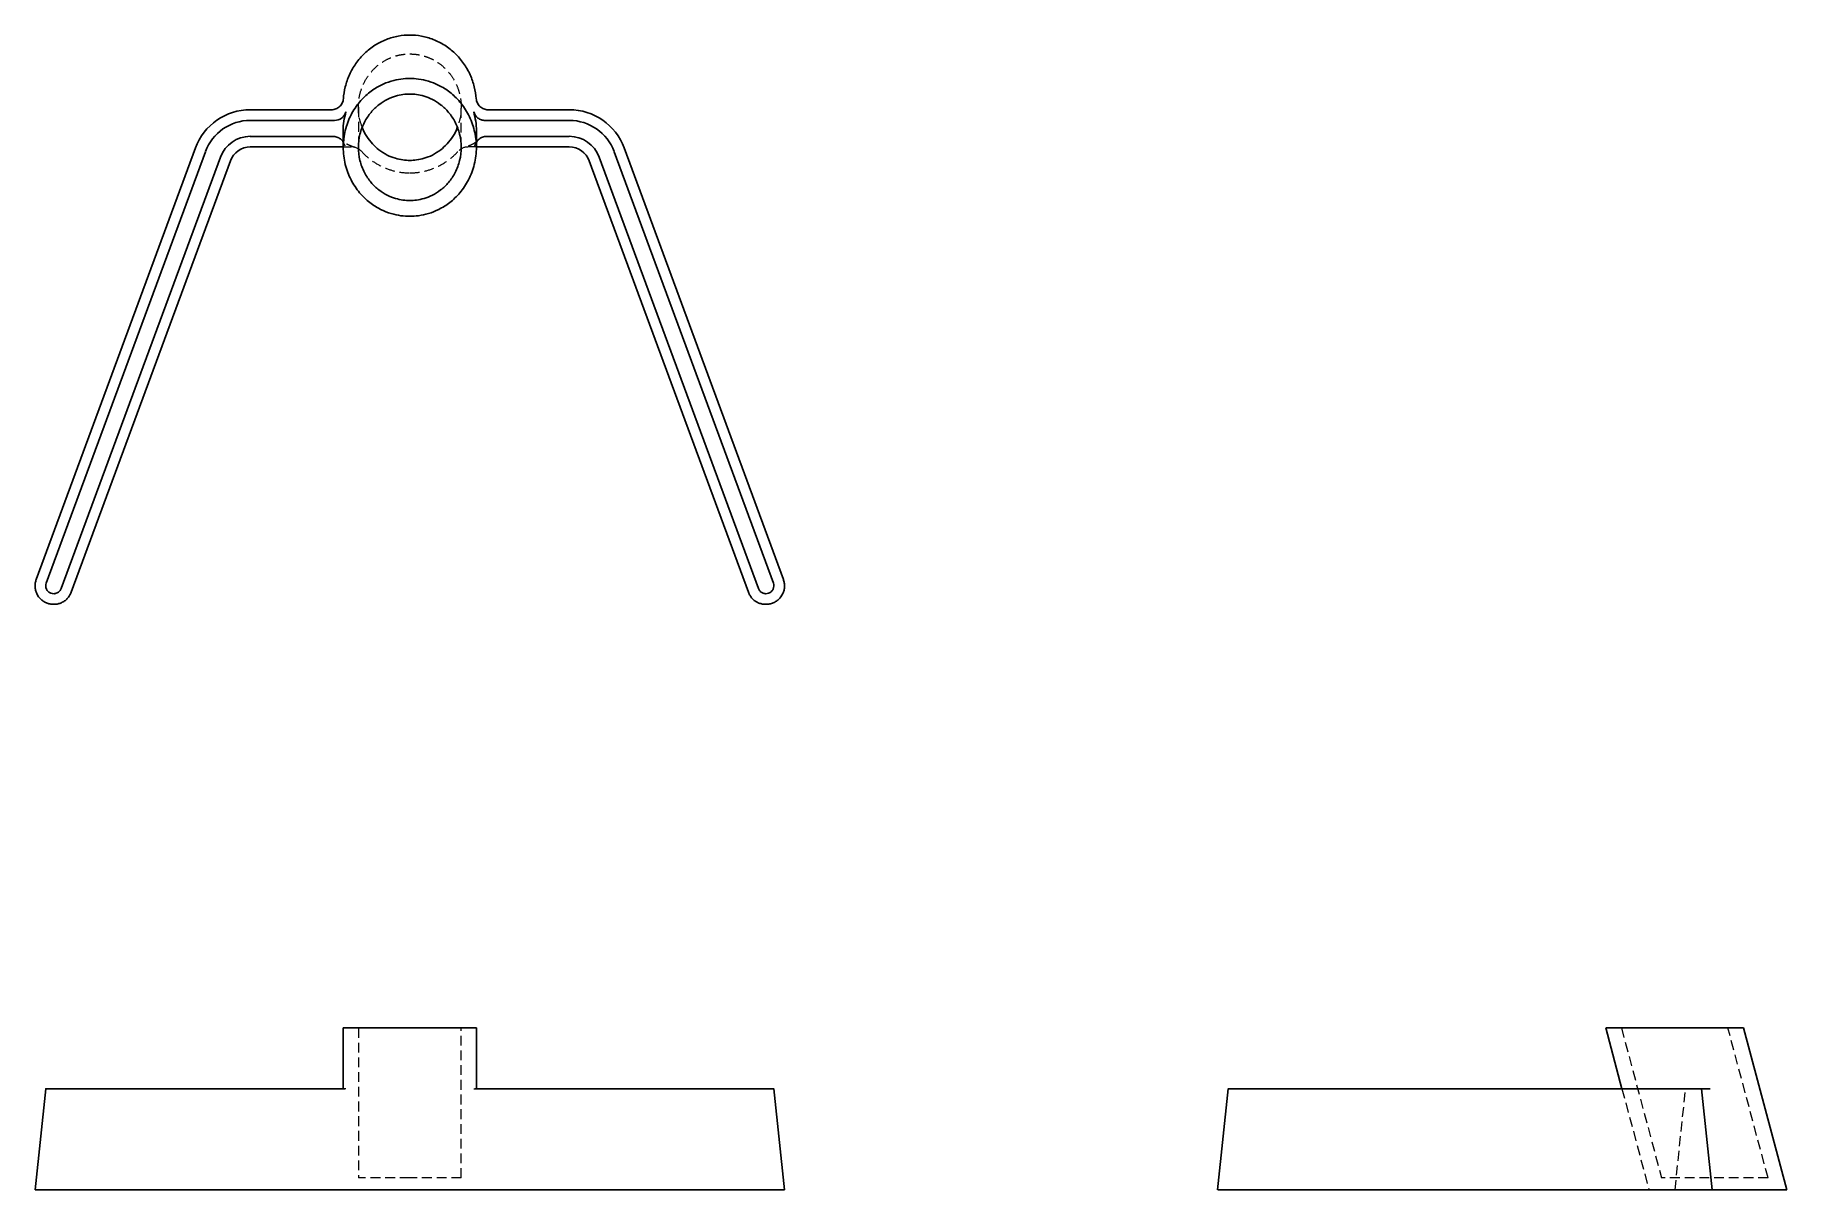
# Model space of a CAD drawing. Header units: millimetres. Extents: x 34 to 261, y 47 to 196.
import ezdxf

# ---------------------------------------------------------------- set-up
doc = ezdxf.new("R2010")
doc.units = ezdxf.units.MM
doc.linetypes.add('HIDDEN', pattern=[1.905, 1.27, -0.635])

msp = doc.modelspace()

# ---------------------------------------------------------------- linework, layer by layer
at = {"color": 7, "linetype": 'Continuous', "lineweight": 25}
for p, q in [((62.35, 186.63), (72.86, 186.63)), ((103.65, 186.63), (93.14, 186.63)), ((73.24, 185.25), (62.35, 185.25)), ((74.38, 183.87), (74.38, 181.76)), ((91.62, 181.76), (91.62, 183.87)), ((92.76, 185.25), (103.65, 185.25)), ((34.63, 125.82), (55.25, 181.68)), ((73.05, 183.18), (62.35, 183.18)), ((62.35, 181.81), (74.38, 181.81)), ((103.65, 181.81), (91.62, 181.81)), ((92.95, 183.18), (103.65, 183.18)), ((131.37, 125.82), (110.75, 181.68)), ((56.54, 181.2), (35.93, 125.35)), ((58.48, 180.49), (37.86, 124.64)), ((39.15, 124.16), (59.77, 180.01)), ((126.85, 124.16), (106.23, 180.01)), ((107.52, 180.49), (128.14, 124.64)), ((109.46, 181.2), (130.07, 125.35)), ((74.38, 67.74), (74.38, 59.88)), ((91.62, 59.88), (91.62, 67.74)), ((237.84, 67.74), (239.94, 59.88)), ((261.3, 46.77), (255.69, 67.74)), ((35.86, 59.88), (34.48, 46.77)), ((58.48, 59.88), (37.86, 59.88)), ((62.35, 59.88), (58.48, 59.88)), ((73.05, 59.88), (62.35, 59.88)), ((92.95, 59.88), (103.65, 59.88)), ((103.65, 59.88), (107.52, 59.88)), ((107.52, 59.88), (128.14, 59.88)), ((131.52, 46.77), (130.14, 59.88)), ((188.97, 59.88), (187.59, 46.77)), ((246.2, 59.88), (190.35, 59.88)), ((250.25, 59.88), (246.2, 59.88)), ((251.63, 46.77), (250.25, 59.88)), ((39.15, 46.77), (59.77, 46.77)), ((59.77, 46.77), (62.35, 46.77)), ((62.35, 46.77), (75.46, 46.77)), ((103.65, 46.77), (90.54, 46.77)), ((106.23, 46.77), (103.65, 46.77)), ((126.85, 46.77), (106.23, 46.77)), ((190.82, 46.77), (246.68, 46.77)), ((243.45, 46.77), (243.45, 46.77)), ((246.68, 46.77), (251.63, 46.77))]:
    msp.add_line(p, q, dxfattribs=at)
at = {"color": 7, "linetype": 'HIDDEN', "lineweight": 18}
for p, q in [((76.34, 186.96), (76.34, 181.76)), ((89.66, 181.76), (89.66, 186.96)), ((74.38, 182.44), (74.58, 181.94)), ((74.38, 181.81), (75.46, 181.81)), ((91.62, 181.81), (90.54, 181.81)), ((76.34, 67.74), (76.34, 48.32)), ((89.66, 48.32), (89.66, 67.74)), ((239.87, 67.74), (245.07, 48.32)), ((258.86, 48.32), (253.66, 67.74)), ((239.94, 59.88), (243.45, 46.77)), ((246.81, 46.77), (248.18, 59.88))]:
    msp.add_line(p, q, dxfattribs=at)
at = {"color": 7, "linetype": 'Continuous', "lineweight": 25}
for centre, radius, start, end in [((62.35, 179.06), 7.57, 90, 159.741), ((103.65, 179.06), 7.57, 20.259, 90), ((62.35, 179.06), 6.19, 90, 159.741), ((103.65, 179.06), 6.19, 20.259, 90), ((62.35, 179.06), 4.13, 90, 159.741), ((62.35, 179.06), 2.75, 90, 159.741), ((103.65, 179.06), 4.13, 20.259, 90), ((103.65, 179.06), 2.75, 20.259, 90)]:
    msp.add_arc(centre, radius, start, end, dxfattribs=at)
for points, knots in [([(83, 196.3), (82.51, 196.3), (82.01, 196.26), (80.99, 196.07), (80.47, 195.93), (79.46, 195.53), (78.96, 195.28), (78.01, 194.68), (77.56, 194.32), (76.73, 193.53), (76.36, 193.09), (75.7, 192.16), (75.42, 191.67), (74.96, 190.65), (74.78, 190.13), (74.52, 189.09), (74.44, 188.57), (74.4, 188.07)], [0, 0, 0, 0, 0.125, 0.125, 0.25, 0.25, 0.375, 0.375, 0.5, 0.5, 0.625, 0.625, 0.75, 0.75, 0.875, 0.875, 1, 1, 1, 1]), ([(91.6, 188.07), (91.56, 188.57), (91.48, 189.09), (91.22, 190.13), (91.04, 190.65), (90.58, 191.67), (90.3, 192.16), (89.64, 193.09), (89.27, 193.53), (88.44, 194.32), (87.99, 194.68), (87.04, 195.28), (86.54, 195.53), (85.53, 195.93), (85.01, 196.07), (83.99, 196.26), (83.49, 196.3), (83, 196.3)], [0, 0, 0, 0, 0.125, 0.125, 0.25, 0.25, 0.375, 0.375, 0.5, 0.5, 0.625, 0.625, 0.75, 0.75, 0.875, 0.875, 1, 1, 1, 1]), ([(83, 172.84), (82.64, 172.84), (82.26, 172.86), (81.45, 172.97), (81.03, 173.06), (80.14, 173.33), (79.69, 173.5), (78.76, 173.97), (78.29, 174.26), (77.37, 174.98), (76.92, 175.4), (76.09, 176.38), (75.71, 176.94), (75.08, 178.18), (74.82, 178.85), (74.47, 180.27), (74.38, 181.02), (74.38, 182.5), (74.47, 183.25), (74.82, 184.67), (75.08, 185.34), (75.71, 186.58), (76.09, 187.14), (76.92, 188.12), (77.37, 188.54), (78.29, 189.26), (78.76, 189.55), (79.69, 190.02), (80.14, 190.2), (81.03, 190.46), (81.45, 190.55), (82.26, 190.66), (82.64, 190.69), (83, 190.69)], [0, 0, 0, 0, 0.0625, 0.0625, 0.125, 0.125, 0.1875, 0.1875, 0.25, 0.25, 0.3125, 0.3125, 0.375, 0.375, 0.4375, 0.4375, 0.5, 0.5, 0.5625, 0.5625, 0.625, 0.625, 0.6875, 0.6875, 0.75, 0.75, 0.8125, 0.8125, 0.875, 0.875, 0.9375, 0.9375, 1, 1, 1, 1]), ([(83, 190.69), (83.36, 190.69), (83.74, 190.66), (84.55, 190.55), (84.97, 190.46), (85.86, 190.2), (86.31, 190.02), (87.24, 189.55), (87.71, 189.26), (88.63, 188.54), (89.08, 188.12), (89.91, 187.14), (90.29, 186.58), (90.92, 185.34), (91.18, 184.67), (91.53, 183.25), (91.62, 182.5), (91.62, 181.02), (91.53, 180.27), (91.18, 178.85), (90.92, 178.18), (90.29, 176.94), (89.91, 176.38), (89.08, 175.4), (88.63, 174.98), (87.71, 174.26), (87.24, 173.97), (86.31, 173.5), (85.86, 173.33), (84.97, 173.06), (84.55, 172.97), (83.74, 172.86), (83.36, 172.84), (83, 172.84)], [0, 0, 0, 0, 0.0625, 0.0625, 0.125, 0.125, 0.1875, 0.1875, 0.25, 0.25, 0.3125, 0.3125, 0.375, 0.375, 0.4375, 0.4375, 0.5, 0.5, 0.5625, 0.5625, 0.625, 0.625, 0.6875, 0.6875, 0.75, 0.75, 0.8125, 0.8125, 0.875, 0.875, 0.9375, 0.9375, 1, 1, 1, 1]), ([(83, 188.66), (82.45, 188.66), (81.82, 188.59), (80.79, 188.28), (80.44, 188.14), (79.72, 187.78), (79.36, 187.55), (78.65, 187), (78.3, 186.67), (77.66, 185.91), (77.37, 185.48), (76.88, 184.53), (76.68, 184.01), (76.41, 182.91), (76.34, 182.34), (76.34, 181.19), (76.41, 180.61), (76.68, 179.52), (76.88, 178.99), (77.37, 178.04), (77.66, 177.61), (78.3, 176.85), (78.65, 176.52), (79.36, 175.97), (79.72, 175.74), (80.44, 175.38), (80.79, 175.25), (81.82, 174.94), (82.45, 174.87), (83, 174.87)], [0, 0, 0, 0, 0.125, 0.125, 0.1875, 0.1875, 0.25, 0.25, 0.3125, 0.3125, 0.375, 0.375, 0.4375, 0.4375, 0.5, 0.5, 0.5625, 0.5625, 0.625, 0.625, 0.6875, 0.6875, 0.75, 0.75, 0.8125, 0.8125, 0.875, 0.875, 1, 1, 1, 1]), ([(83, 174.87), (83.55, 174.87), (84.18, 174.94), (85.21, 175.25), (85.56, 175.38), (86.28, 175.74), (86.64, 175.97), (87.35, 176.52), (87.7, 176.85), (88.34, 177.61), (88.63, 178.04), (89.12, 178.99), (89.32, 179.52), (89.59, 180.61), (89.66, 181.19), (89.66, 182.34), (89.59, 182.91), (89.32, 184.01), (89.12, 184.53), (88.63, 185.48), (88.34, 185.91), (87.7, 186.67), (87.35, 187), (86.64, 187.55), (86.28, 187.78), (85.56, 188.14), (85.21, 188.28), (84.18, 188.59), (83.55, 188.66), (83, 188.66)], [0, 0, 0, 0, 0.125, 0.125, 0.1875, 0.1875, 0.25, 0.25, 0.3125, 0.3125, 0.375, 0.375, 0.4375, 0.4375, 0.5, 0.5, 0.5625, 0.5625, 0.625, 0.625, 0.6875, 0.6875, 0.75, 0.75, 0.8125, 0.8125, 0.875, 0.875, 1, 1, 1, 1]), ([(72.86, 186.63), (73.06, 186.63), (73.25, 186.66), (73.52, 186.77), (73.6, 186.81), (73.77, 186.92), (73.84, 186.98), (73.99, 187.11), (74.05, 187.18), (74.16, 187.34), (74.21, 187.42), (74.34, 187.68), (74.39, 187.87), (74.4, 188.07)], [0, 0, 0, 0, 0.25, 0.25, 0.375, 0.375, 0.5, 0.5, 0.625, 0.625, 0.75, 0.75, 1, 1, 1, 1]), ([(74.73, 186.37), (74.68, 186.21), (74.61, 186.06), (74.42, 185.79), (74.31, 185.66), (73.91, 185.36), (73.58, 185.25), (73.24, 185.25)], [0, 0, 0, 0, 0.25, 0.25, 0.5, 0.5, 1, 1, 1, 1]), ([(74.73, 186.37), (74.63, 185.97), (74.44, 185.16), (74.36, 184.31), (74.38, 183.88), (74.38, 183.87)], [0, 0, 0, 0, 0.491634, 0.987778, 1, 1, 1, 1]), ([(91.27, 186.37), (91.37, 185.97), (91.56, 185.16), (91.64, 184.31), (91.62, 183.88), (91.62, 183.87)], [0, 0, 0, 0, 0.491634, 0.987778, 1, 1, 1, 1]), ([(92.76, 185.25), (92.59, 185.25), (92.43, 185.28), (92.11, 185.38), (91.96, 185.46), (91.56, 185.76), (91.36, 186.05), (91.27, 186.37)], [0, 0, 0, 0, 0.25, 0.25, 0.5, 0.5, 1, 1, 1, 1]), ([(91.6, 188.07), (91.61, 187.87), (91.66, 187.68), (91.79, 187.42), (91.83, 187.34), (91.95, 187.18), (92.01, 187.11), (92.15, 186.98), (92.23, 186.92), (92.39, 186.82), (92.48, 186.77), (92.75, 186.67), (92.94, 186.63), (93.14, 186.63)], [0, 0, 0, 0, 0.25, 0.25, 0.375, 0.375, 0.5, 0.5, 0.625, 0.625, 0.75, 0.75, 1, 1, 1, 1]), ([(83, 180.07), (82.7, 180.08), (82.07, 180.11), (81.09, 180.33), (80.02, 180.75), (79.02, 181.39), (78.13, 182.21), (77.41, 183.18), (76.97, 183.92), (76.84, 184.35), (76.84, 184.36)], [0, 0, 0, 0, 0.111167, 0.237112, 0.379467, 0.539426, 0.680372, 0.832205, 0.993476, 1, 1, 1, 1]), ([(89.16, 184.36), (89.16, 184.35), (89.03, 183.92), (88.59, 183.18), (87.87, 182.21), (86.98, 181.39), (85.98, 180.75), (84.91, 180.33), (83.93, 180.11), (83.3, 180.08), (83, 180.07)], [0, 0, 0, 0, 0.006524, 0.167795, 0.319628, 0.460574, 0.620533, 0.762888, 0.888833, 1, 1, 1, 1]), ([(73.05, 183.18), (73.23, 183.17), (73.58, 183.13), (74.03, 182.86), (74.31, 182.61), (74.38, 182.44), (74.38, 182.44)], [0, 0, 0, 0, 0.33045, 0.660819, 0.993116, 1, 1, 1, 1]), ([(91.62, 182.44), (91.73, 182.58), (91.94, 182.86), (92.41, 183.13), (92.77, 183.17), (92.95, 183.18)], [0, 0, 0, 0, 0.326646, 0.66066, 1, 1, 1, 1]), ([(34.63, 125.82), (34.58, 125.68), (34.54, 125.52), (34.49, 125.21), (34.48, 125.05), (34.49, 124.74), (34.51, 124.58), (34.59, 124.28), (34.64, 124.13), (34.84, 123.7), (35.03, 123.44), (35.38, 123.12), (35.5, 123.03), (35.77, 122.86), (35.91, 122.8), (36.21, 122.69), (36.36, 122.65), (36.67, 122.6), (36.83, 122.59), (37.14, 122.6), (37.3, 122.62), (37.61, 122.69), (37.76, 122.74), (38.05, 122.87), (38.18, 122.95), (38.44, 123.13), (38.55, 123.24), (38.77, 123.47), (38.86, 123.6), (39.03, 123.86), (39.1, 124.01), (39.15, 124.16)], [0, 0, 0, 0, 0.0625, 0.0625, 0.125, 0.125, 0.1875, 0.1875, 0.25, 0.25, 0.375, 0.375, 0.4375, 0.4375, 0.5, 0.5, 0.5625, 0.5625, 0.625, 0.625, 0.6875, 0.6875, 0.75, 0.75, 0.8125, 0.8125, 0.875, 0.875, 0.9375, 0.9375, 1, 1, 1, 1]), ([(37.86, 124.64), (37.82, 124.51), (37.75, 124.4), (37.56, 124.2), (37.45, 124.12), (37.21, 124.01), (37.07, 123.97), (36.8, 123.97), (36.67, 123.99), (36.41, 124.08), (36.3, 124.15), (36.1, 124.33), (36.02, 124.44), (35.85, 124.81), (35.83, 125.1), (35.93, 125.35)], [0, 0, 0, 0, 0.125, 0.125, 0.25, 0.25, 0.375, 0.375, 0.5, 0.5, 0.625, 0.625, 0.75, 0.75, 1, 1, 1, 1]), ([(131.37, 125.82), (131.42, 125.68), (131.46, 125.52), (131.51, 125.21), (131.52, 125.05), (131.51, 124.74), (131.49, 124.58), (131.41, 124.28), (131.36, 124.13), (131.16, 123.7), (130.97, 123.44), (130.62, 123.12), (130.5, 123.03), (130.23, 122.86), (130.09, 122.8), (129.79, 122.69), (129.64, 122.65), (129.33, 122.6), (129.17, 122.59), (128.86, 122.6), (128.7, 122.62), (128.39, 122.69), (128.24, 122.74), (127.95, 122.87), (127.82, 122.95), (127.56, 123.13), (127.45, 123.24), (127.23, 123.47), (127.14, 123.6), (126.97, 123.86), (126.9, 124.01), (126.85, 124.16)], [0, 0, 0, 0, 0.0625, 0.0625, 0.125, 0.125, 0.1875, 0.1875, 0.25, 0.25, 0.375, 0.375, 0.4375, 0.4375, 0.5, 0.5, 0.5625, 0.5625, 0.625, 0.625, 0.6875, 0.6875, 0.75, 0.75, 0.8125, 0.8125, 0.875, 0.875, 0.9375, 0.9375, 1, 1, 1, 1]), ([(128.14, 124.64), (128.18, 124.51), (128.25, 124.4), (128.44, 124.2), (128.55, 124.12), (128.79, 124.01), (128.93, 123.97), (129.2, 123.97), (129.33, 123.99), (129.59, 124.08), (129.7, 124.15), (129.9, 124.33), (129.98, 124.44), (130.15, 124.81), (130.17, 125.1), (130.07, 125.35)], [0, 0, 0, 0, 0.125, 0.125, 0.25, 0.25, 0.375, 0.375, 0.5, 0.5, 0.625, 0.625, 0.75, 0.75, 1, 1, 1, 1]), ([(83, 67.74), (82.64, 67.74), (82.26, 67.74), (81.45, 67.74), (81.03, 67.74), (80.14, 67.74), (79.69, 67.74), (78.76, 67.74), (78.29, 67.74), (77.37, 67.74), (76.92, 67.74), (76.09, 67.74), (75.71, 67.74), (75.08, 67.74), (74.82, 67.74), (74.47, 67.74), (74.38, 67.74), (74.38, 67.74)], [0, 0, 0, 0, 0.125, 0.125, 0.25, 0.25, 0.375, 0.375, 0.5, 0.5, 0.625, 0.625, 0.75, 0.75, 0.875, 0.875, 1, 1, 1, 1]), ([(91.62, 67.74), (91.62, 67.74), (91.53, 67.74), (91.18, 67.74), (90.92, 67.74), (90.29, 67.74), (89.91, 67.74), (89.08, 67.74), (88.63, 67.74), (87.71, 67.74), (87.24, 67.74), (86.31, 67.74), (85.86, 67.74), (84.97, 67.74), (84.55, 67.74), (83.74, 67.74), (83.36, 67.74), (83, 67.74)], [0, 0, 0, 0, 0.125, 0.125, 0.25, 0.25, 0.375, 0.375, 0.5, 0.5, 0.625, 0.625, 0.75, 0.75, 0.875, 0.875, 1, 1, 1, 1]), ([(255.69, 67.74), (255.69, 67.74), (255.66, 67.74), (255.55, 67.74), (255.46, 67.74), (255.2, 67.74), (255.02, 67.74), (254.55, 67.74), (254.26, 67.74), (253.54, 67.74), (253.12, 67.74), (252.14, 67.74), (251.58, 67.74), (250.34, 67.74), (249.67, 67.74), (248.25, 67.74), (247.5, 67.74), (246.02, 67.74), (245.27, 67.74), (243.85, 67.74), (243.18, 67.74), (241.94, 67.74), (241.38, 67.74), (240.4, 67.74), (239.98, 67.74), (239.26, 67.74), (238.97, 67.74), (238.5, 67.74), (238.33, 67.74), (238.06, 67.74), (237.97, 67.74), (237.86, 67.74), (237.84, 67.74), (237.84, 67.74)], [0, 0, 0, 0, 0.0625, 0.0625, 0.125, 0.125, 0.1875, 0.1875, 0.25, 0.25, 0.3125, 0.3125, 0.375, 0.375, 0.4375, 0.4375, 0.5, 0.5, 0.5625, 0.5625, 0.625, 0.625, 0.6875, 0.6875, 0.75, 0.75, 0.8125, 0.8125, 0.875, 0.875, 0.9375, 0.9375, 1, 1, 1, 1]), ([(37.86, 59.88), (37.81, 59.88), (37.71, 59.88), (37.44, 59.88), (37.12, 59.88), (36.76, 59.88), (36.43, 59.88), (36.14, 59.88), (35.94, 59.88), (35.86, 59.88), (35.87, 59.88), (35.88, 59.88)], [0, 0, 0, 0, 0.119367, 0.238723, 0.358409, 0.478717, 0.599614, 0.720806, 0.841865, 0.962422, 1, 1, 1, 1]), ([(73.05, 59.88), (73.23, 59.88), (73.4, 59.88), (73.74, 59.88), (73.9, 59.88), (74.18, 59.88), (74.29, 59.88), (74.48, 59.88), (74.54, 59.88), (74.58, 59.88)], [0, 0, 0, 0, 0.25, 0.25, 0.5, 0.5, 0.75, 0.75, 1, 1, 1, 1]), ([(91.42, 59.88), (91.46, 59.88), (91.52, 59.88), (91.71, 59.88), (91.83, 59.88), (92.1, 59.88), (92.26, 59.88), (92.6, 59.88), (92.77, 59.88), (92.95, 59.88)], [0, 0, 0, 0, 0.25, 0.25, 0.5, 0.5, 0.75, 0.75, 1, 1, 1, 1]), ([(128.14, 59.88), (128.19, 59.88), (128.29, 59.88), (128.56, 59.88), (128.88, 59.88), (129.24, 59.88), (129.57, 59.88), (129.86, 59.88), (130.06, 59.88), (130.14, 59.88), (130.13, 59.88), (130.12, 59.88)], [0, 0, 0, 0, 0.1193666, 0.2387231, 0.3584086, 0.4787174, 0.5996141, 0.7208057, 0.8418653, 0.9624221, 1, 1, 1, 1]), ([(188.98, 59.88), (188.98, 59.88), (188.97, 59.88), (189.07, 59.88), (189.27, 59.88), (189.56, 59.88), (189.91, 59.88), (190.18, 59.88), (190.32, 59.88), (190.35, 59.88)], [0, 0, 0, 0, 0.066477, 0.242562, 0.419076, 0.595398, 0.770987, 0.94563, 1, 1, 1, 1]), ([(250.25, 59.88), (250.25, 59.88), (250.28, 59.88), (250.38, 59.88), (250.46, 59.88), (250.76, 59.88), (251.05, 59.88), (251.37, 59.88)], [0, 0, 0, 0, 0.25, 0.25, 0.5, 0.5, 1, 1, 1, 1]), ([(34.48, 46.77), (34.51, 46.77), (34.55, 46.77), (34.95, 46.77), (35.55, 46.77), (36.31, 46.77), (37.13, 46.77), (37.93, 46.77), (38.61, 46.77), (38.99, 46.77), (39.12, 46.77), (39.15, 46.77)], [0, 0, 0, 0, 0.119111, 0.238766, 0.359044, 0.47991, 0.601071, 0.722101, 0.842629, 0.962508, 1, 1, 1, 1]), ([(76.74, 46.77), (77.13, 46.77), (77.57, 46.77), (78.53, 46.77), (79.05, 46.77), (80.13, 46.77), (80.7, 46.77), (81.85, 46.77), (82.43, 46.77), (83, 46.77)], [0, 0, 0, 0, 0.25, 0.25, 0.5, 0.5, 0.75, 0.75, 1, 1, 1, 1]), ([(83, 46.77), (83.57, 46.77), (84.15, 46.77), (85.3, 46.77), (85.87, 46.77), (86.95, 46.77), (87.47, 46.77), (88.43, 46.77), (88.87, 46.77), (89.26, 46.77)], [0, 0, 0, 0, 0.25, 0.25, 0.5, 0.5, 0.75, 0.75, 1, 1, 1, 1]), ([(131.52, 46.77), (131.49, 46.77), (131.45, 46.77), (131.05, 46.77), (130.45, 46.77), (129.69, 46.77), (128.87, 46.77), (128.07, 46.77), (127.39, 46.77), (127.01, 46.77), (126.88, 46.77), (126.85, 46.77)], [0, 0, 0, 0, 0.119111, 0.238766, 0.359044, 0.47991, 0.601071, 0.722101, 0.842629, 0.962508, 1, 1, 1, 1]), ([(190.82, 46.77), (190.56, 46.77), (190.04, 46.77), (189.23, 46.77), (188.51, 46.77), (187.95, 46.77), (187.63, 46.77), (187.62, 46.77), (187.62, 46.77)], [0, 0, 0, 0, 0.173688, 0.347433, 0.521744, 0.696963, 0.873038, 1, 1, 1, 1]), ([(253.07, 46.77), (252.87, 46.77), (252.68, 46.77), (252.42, 46.77), (252.34, 46.77), (252.18, 46.77), (252.11, 46.77), (251.98, 46.77), (251.92, 46.77), (251.82, 46.77), (251.77, 46.77), (251.67, 46.77), (251.63, 46.77), (251.63, 46.77)], [0, 0, 0, 0, 0.25, 0.25, 0.375, 0.375, 0.5, 0.5, 0.625, 0.625, 0.75, 0.75, 1, 1, 1, 1]), ([(253.07, 46.77), (253.57, 46.77), (254.09, 46.77), (255.13, 46.77), (255.65, 46.77), (256.67, 46.77), (257.16, 46.77), (258.09, 46.77), (258.53, 46.77), (259.32, 46.77), (259.68, 46.77), (260.28, 46.77), (260.53, 46.77), (260.93, 46.77), (261.07, 46.77), (261.26, 46.77), (261.3, 46.77), (261.3, 46.77)], [0, 0, 0, 0, 0.125, 0.125, 0.25, 0.25, 0.375, 0.375, 0.5, 0.5, 0.625, 0.625, 0.75, 0.75, 0.875, 0.875, 1, 1, 1, 1])]:
    msp.add_open_spline(points, degree=3, knots=knots, dxfattribs=at)
at = {"color": 7, "linetype": 'HIDDEN', "lineweight": 18}
for points, knots in [([(76.84, 184.36), (76.7, 184.77), (76.41, 185.61), (76.3, 186.97), (76.43, 188.33), (76.81, 189.61), (77.4, 190.76), (78.13, 191.72), (79.02, 192.54), (80.02, 193.17), (81.09, 193.6), (82.07, 193.82), (82.7, 193.85), (83, 193.86)], [0, 0, 0, 0, 0.097007, 0.200187, 0.303366, 0.404285, 0.500988, 0.59203, 0.676545, 0.772461, 0.857821, 0.933341, 1, 1, 1, 1]), ([(83, 193.86), (83.3, 193.85), (83.93, 193.82), (84.91, 193.6), (85.98, 193.17), (86.98, 192.54), (87.87, 191.72), (88.6, 190.76), (89.19, 189.61), (89.57, 188.33), (89.7, 186.97), (89.59, 185.61), (89.3, 184.77), (89.16, 184.36)], [0, 0, 0, 0, 0.066659, 0.142179, 0.227539, 0.323455, 0.40797, 0.499012, 0.595715, 0.696634, 0.799813, 0.902993, 1, 1, 1, 1]), ([(74.38, 183.87), (74.39, 183.55), (74.4, 182.9), (74.52, 182.26), (74.58, 181.94)], [0, 0, 0, 0, 0.494174, 1, 1, 1, 1]), ([(91.62, 183.87), (91.61, 183.55), (91.6, 182.9), (91.48, 182.26), (91.42, 181.94)], [0, 0, 0, 0, 0.494174, 1, 1, 1, 1]), ([(75.99, 181.73), (75.88, 181.76), (75.6, 181.85), (75.25, 181.99), (74.9, 182.15), (74.61, 182.3), (74.41, 182.44), (74.36, 182.49), (74.33, 182.52)], [0, 0, 0, 0, 0.094618, 0.23607, 0.398624, 0.583211, 0.79022, 1, 1, 1, 1]), ([(91.67, 182.52), (91.66, 182.51), (91.63, 182.48), (91.46, 182.35), (91.15, 182.17), (90.7, 181.96), (90.23, 181.8), (90.01, 181.73)], [0, 0, 0, 0, 0.1633506, 0.3636876, 0.5780049, 0.8012434, 1, 1, 1, 1]), ([(91.42, 181.94), (91.46, 182.12), (91.5, 182.3), (91.62, 182.44), (91.62, 182.44)], [0, 0, 0, 0, 0.979356, 1, 1, 1, 1]), ([(76.74, 181.25), (77.13, 180.82), (77.57, 180.42), (78.53, 179.73), (79.05, 179.43), (80.13, 178.94), (80.7, 178.76), (81.85, 178.51), (82.43, 178.45), (83, 178.45)], [0, 0, 0, 0, 0.25, 0.25, 0.5, 0.5, 0.75, 0.75, 1, 1, 1, 1]), ([(83, 178.45), (83.57, 178.45), (84.15, 178.51), (85.3, 178.76), (85.87, 178.94), (86.95, 179.43), (87.47, 179.73), (88.43, 180.42), (88.87, 180.82), (89.26, 181.25)], [0, 0, 0, 0, 0.25, 0.25, 0.5, 0.5, 0.75, 0.75, 1, 1, 1, 1]), ([(74.73, 59.88), (74.63, 59.88), (74.44, 59.88), (74.36, 59.88), (74.38, 59.88), (74.38, 59.88)], [0, 0, 0, 0, 0.491634, 0.987778, 1, 1, 1, 1]), ([(91.27, 59.88), (91.37, 59.88), (91.56, 59.88), (91.64, 59.88), (91.62, 59.88), (91.62, 59.88)], [0, 0, 0, 0, 0.491634, 0.987778, 1, 1, 1, 1]), ([(189.18, 59.88), (189.16, 59.88), (189.06, 59.88), (188.98, 59.88), (188.98, 59.88), (188.98, 59.88)], [0, 0, 0, 0, 0.149922, 0.673415, 1, 1, 1, 1]), ([(83, 48.32), (82.45, 48.32), (81.82, 48.32), (80.79, 48.32), (80.44, 48.32), (79.72, 48.32), (79.36, 48.32), (78.65, 48.32), (78.3, 48.32), (77.66, 48.32), (77.37, 48.32), (76.88, 48.32), (76.68, 48.32), (76.41, 48.32), (76.34, 48.32), (76.34, 48.32)], [0, 0, 0, 0, 0.25, 0.25, 0.375, 0.375, 0.5, 0.5, 0.625, 0.625, 0.75, 0.75, 0.875, 0.875, 1, 1, 1, 1]), ([(89.66, 48.32), (89.66, 48.32), (89.59, 48.32), (89.32, 48.32), (89.12, 48.32), (88.63, 48.32), (88.34, 48.32), (87.7, 48.32), (87.35, 48.32), (86.64, 48.32), (86.28, 48.32), (85.56, 48.32), (85.21, 48.32), (84.18, 48.32), (83.55, 48.32), (83, 48.32)], [0, 0, 0, 0, 0.125, 0.125, 0.25, 0.25, 0.375, 0.375, 0.5, 0.5, 0.625, 0.625, 0.75, 0.75, 1, 1, 1, 1]), ([(258.86, 48.32), (258.86, 48.32), (258.79, 48.32), (258.48, 48.32), (258.34, 48.32), (257.98, 48.32), (257.76, 48.32), (257.2, 48.32), (256.88, 48.32), (256.12, 48.32), (255.69, 48.32), (254.73, 48.32), (254.21, 48.32), (253.11, 48.32), (252.54, 48.32), (251.39, 48.32), (250.82, 48.32), (249.72, 48.32), (249.2, 48.32), (248.24, 48.32), (247.81, 48.32), (247.05, 48.32), (246.72, 48.32), (246.17, 48.32), (245.95, 48.32), (245.59, 48.32), (245.45, 48.32), (245.14, 48.32), (245.07, 48.32), (245.07, 48.32)], [0, 0, 0, 0, 0.125, 0.125, 0.1875, 0.1875, 0.25, 0.25, 0.3125, 0.3125, 0.375, 0.375, 0.4375, 0.4375, 0.5, 0.5, 0.5625, 0.5625, 0.625, 0.625, 0.6875, 0.6875, 0.75, 0.75, 0.8125, 0.8125, 0.875, 0.875, 1, 1, 1, 1]), ([(246.81, 46.77), (246.8, 46.77), (246.8, 46.77), (246.77, 46.77), (246.74, 46.77), (246.73, 46.77)], [0, 0, 0, 0, 0.383504, 0.771994, 1, 1, 1, 1])]:
    msp.add_open_spline(points, degree=3, knots=knots, dxfattribs=at)
for points in [[(76.74, 181.25), (76.41, 181.6), (75.94, 181.81), (75.46, 181.81)], [(90.54, 181.81), (90.06, 181.81), (89.59, 181.6), (89.26, 181.25)]]:
    msp.add_open_spline(points, degree=3, dxfattribs=at)
at = {"color": 7, "linetype": 'Continuous', "lineweight": 25}
for points in [[(76.74, 46.77), (76.41, 46.77), (75.94, 46.77), (75.46, 46.77)], [(90.54, 46.77), (90.06, 46.77), (89.59, 46.77), (89.26, 46.77)]]:
    msp.add_open_spline(points, degree=3, dxfattribs=at)

doc.saveas('drawing.dxf')
